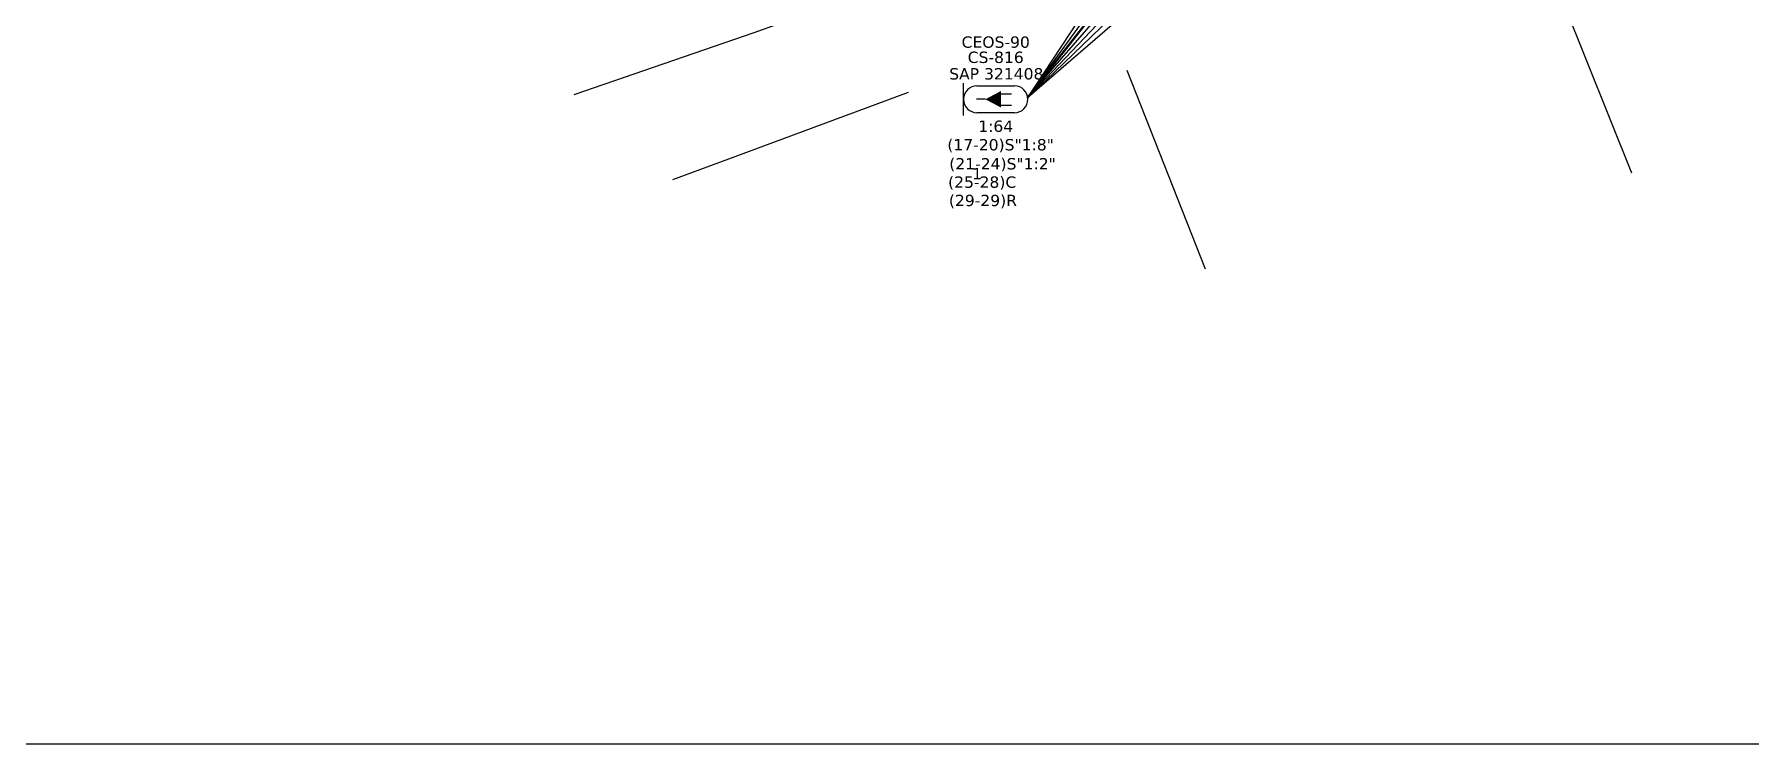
# Model space of a CAD drawing. Header units: metres. Extents: x -1286 to 457, y -500 to 94.
# Drawn here: x -942.6 to -614, y -499.8 to -364.1 of the extents above; entities that cross this region are included whole.
import ezdxf
from ezdxf.enums import TextEntityAlignment as Align

# ---------------------------------------------------------------- set-up
doc = ezdxf.new("R2010")
doc.units = ezdxf.units.M
for name, color, linetype in [('20.4-CEOS', 1, 'Continuous'), ('CAP a instalar', 1, 'Continuous'), ('QUADRA', 7, 'Continuous')]:
    doc.layers.add(name, color=color, linetype=linetype)
doc.styles.add('siredit', font='verdana.ttf')
doc.linetypes.add('FENCELINE1', pattern='A,0.25,-0.1,[133,ltypeshp.shx,S=0.1,R=0,X=-0.1,Y=0],-0.1,1', length=1.45)

msp = doc.modelspace()

# ---------------------------------------------------------------- linework, layer by layer
msp.add_lwpolyline([(-1286.07, -499.81), (-445.07, -499.81), (-445.07, 94.19), (-1286.07, 94.19)], close=True)
at = {"layer": '20.4-CEOS', "color": 5}
for p, q in [((-762.16, -373.96), (-754.97, -373.96)), ((-754.97, -379.08), (-762.16, -379.08))]:
    msp.add_line(p, q, dxfattribs=at)
for points in [[(-764.73, -379.61), (-764.73, -373.43)], [(-760.55, -376.52), (-762.28, -376.52)], [(-757.72, -375.5), (-755.53, -375.5)], [(-757.72, -377.63), (-755.53, -377.63)]]:
    msp.add_lwpolyline(points, dxfattribs=at)
msp.add_lwpolyline([(-760.55, -376.52, 0, 3.16, 0), (-757.58, -376.52, 3.16, 3.16, 0)], format="xyseb", dxfattribs=at)
for centre, start, end in [((-762.16, -376.52), 90, 270), ((-754.97, -376.52), 270, 90)]:
    msp.add_arc(centre, 2.56, start, end, dxfattribs=at)
at = {"layer": 'CAP a instalar', "color": 1, "linetype": 'FENCELINE1', "ltscale": 5, "const_width": 0.43}
msp.add_lwpolyline([(-775.25, -222.97), (-774.38, -224.52), (-763.02, -254.83), (-758.99, -260.48), (-742.24, -285.48), (-706.02, -298.1), (-708, -332.5), (-704.17, -341.29), (-733.15, -351.63), (-752.4, -376.1)], dxfattribs=at)
at = {"layer": 'CAP a instalar', "color": 7, "linetype": 'FENCELINE1', "ltscale": 5}
for points in [[(-752.4, -376.1), (-734.05, -350.75), (-705.73, -340.27), (-709.11, -332.79), (-707.59, -299.51), (-743.05, -286.78), (-760.86, -260.16), (-763.57, -256.3), (-771.21, -274.92), (-761.14, -301.85)], [(-752.49, -376.29), (-731.46, -356), (-698.57, -344.21), (-703.53, -331.47), (-699.23, -287.63), (-708.64, -263.58), (-706.86, -259.56)], [(-670.95, -263.68), (-682.81, -268.26), (-697.71, -290.19), (-701.85, -330.81), (-696.59, -345.18), (-731.16, -357.85), (-752.58, -376.29)], [(-707.76, -338.89), (-734.63, -348.98), (-752.58, -376.29), (-731.84, -354.52), (-700.23, -343.15), (-704.93, -331.9)], [(-752.4, -376.1), (-732.45, -353.17), (-702.18, -341.9), (-706.31, -332.19)]]:
    msp.add_lwpolyline(points, dxfattribs=at)
at = {"layer": 'QUADRA', "color": 4}
for points in [[(-839.29, -375.63), (-804.8, -363.75), (-751.44, -344.68), (-750.33, -344.1), (-749.44, -343.2), (-748.89, -342.1), (-748.74, -340.9), (-749.01, -339.7), (-776.42, -271.55), (-777.08, -270.51), (-778.06, -269.71), (-779.26, -269.24), (-780.58, -269.11), (-781.86, -269.38), (-875.32, -303.78)], [(-569.97, -324.48), (-635.31, -346.82), (-646.72, -351.05), (-647.83, -351.7), (-648.76, -352.55), (-649.5, -353.57), (-649.99, -354.7), (-650.2, -355.91), (-650.14, -357.11), (-649.81, -358.29), (-636.84, -390.59)], [(-718.42, -409.04), (-733.43, -371.02)], [(-775.34, -375.22), (-811.48, -388.61), (-820.45, -391.93)]]:
    msp.add_lwpolyline(points, dxfattribs=at)

# ---------------------------------------------------------------- texts
at = {"layer": '20.4-CEOS', "color": 5, "style": 'siredit'}
for s, p in [('CEOS-90', (-758.57, -364.49)), ('CS-816', (-758.57, -367.4)), ('SAP 321408', (-758.46, -370.56)), ('1:64', (-758.57, -380.58))]:
    msp.add_text(s, height=2.171, dxfattribs=at).set_placement(p, align=Align.TOP_CENTER)
for s, height, p in [('(17-20)S"1:8"', 2.1713, (-767.84, -386.3)), ('(21-24)S"1:2"', 2.1713, (-767.47, -389.94)), ('1', 2.17, (-763.09, -391.84)), ('(25-28)C', 2.171, (-767.69, -393.45)), ('(29-29)R', 2.171, (-767.54, -396.96))]:
    msp.add_text(s, height=height, dxfattribs=at).set_placement(p)

doc.saveas('drawing.dxf')
